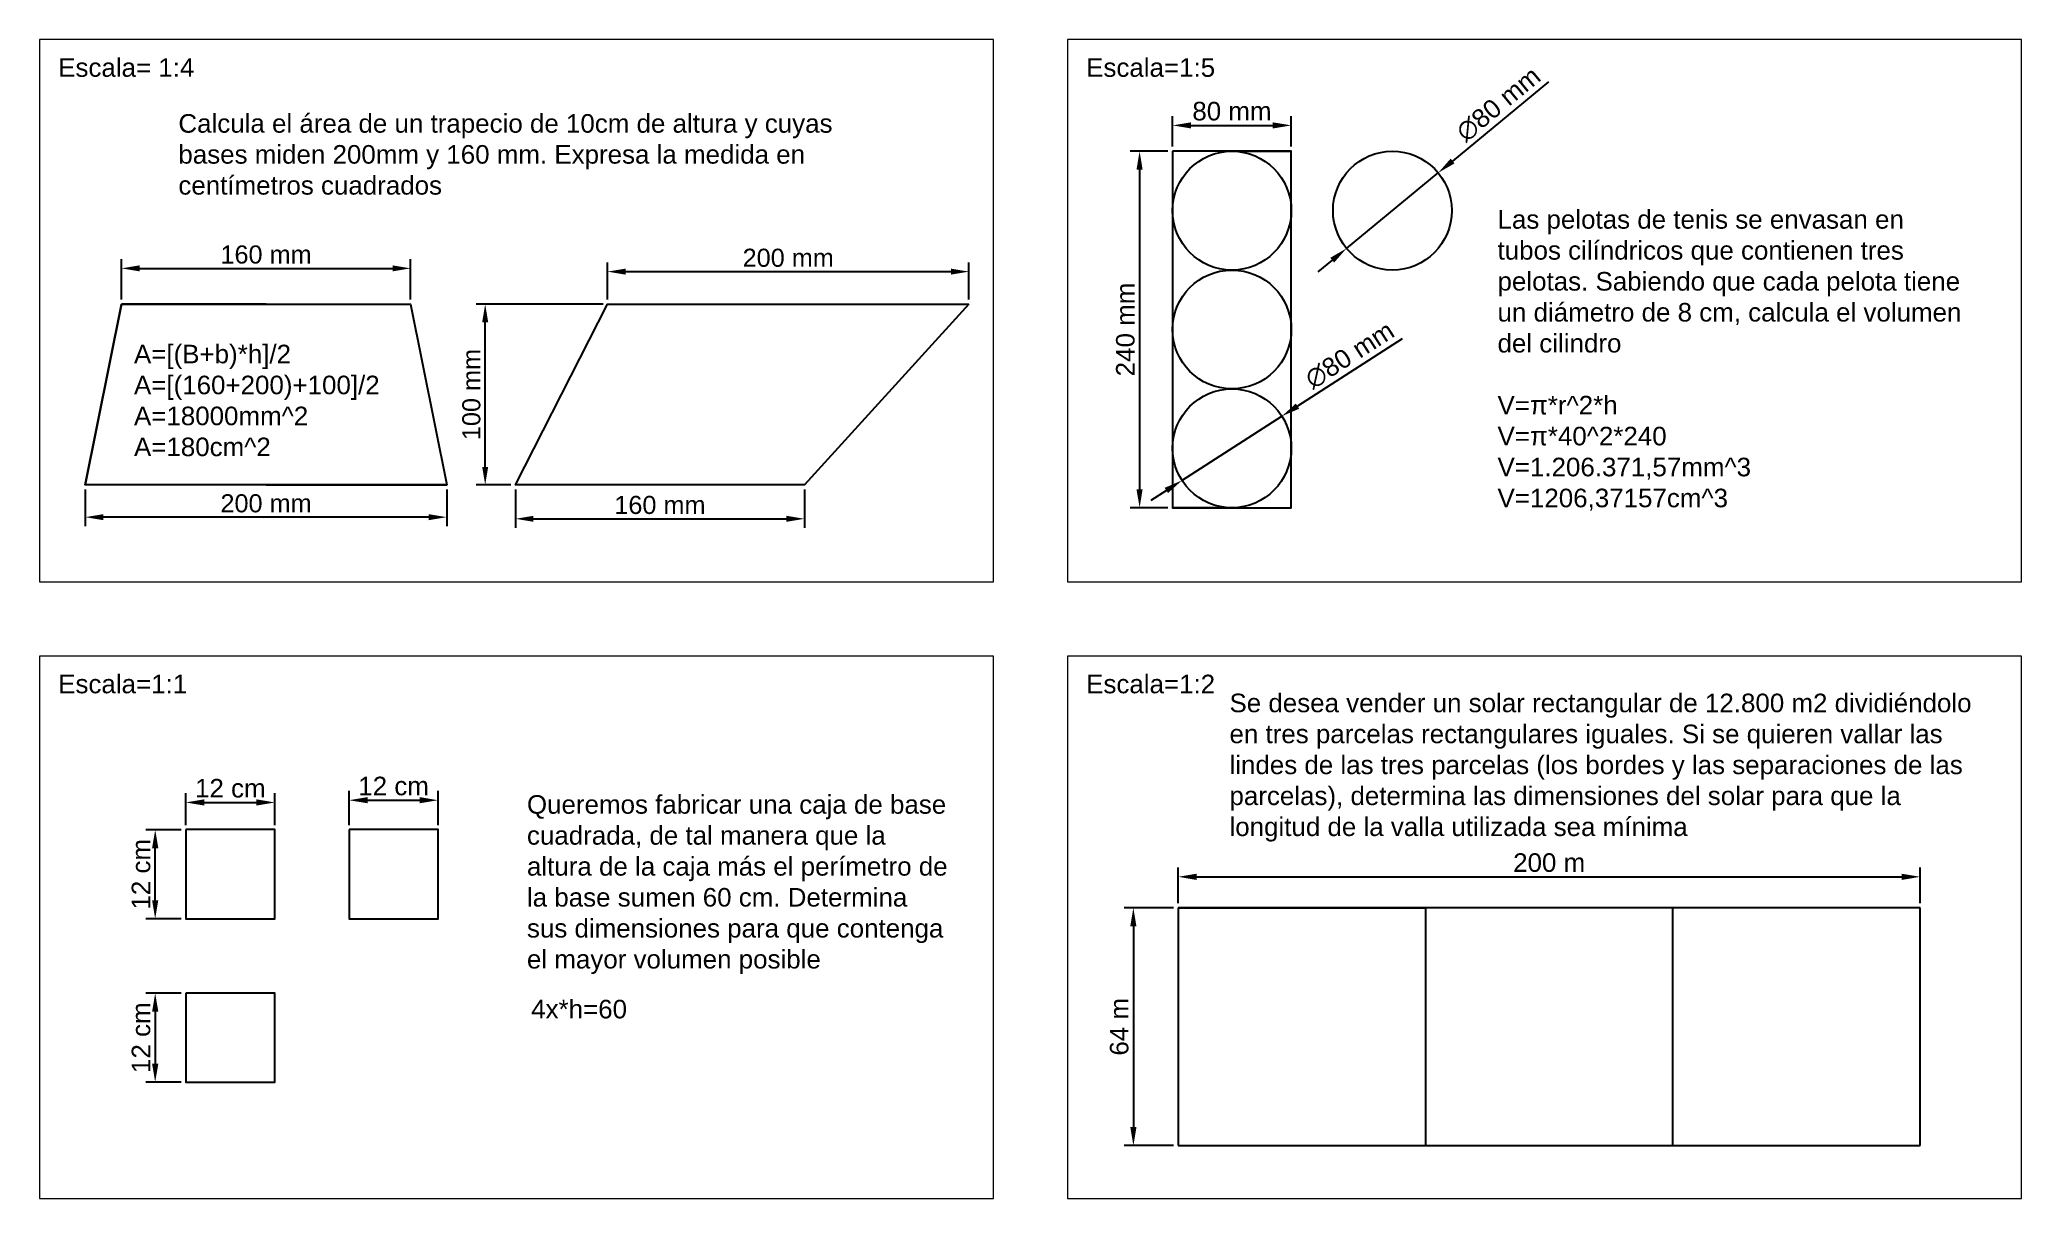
# Paper-space layout 'Layout1' of a CAD drawing. Header units: millimetres. Extents: x 10 to 277, y 10 to 166.
# The model-space entities are those that its viewports show. They can reach past a viewport. Long polylines and large blocks are cut down to what shows.
import ezdxf

# ---------------------------------------------------------------- set-up
doc = ezdxf.new("R2010")
doc.units = ezdxf.units.MM
doc.layers.add('cotas', color=252, linetype='Continuous')
doc.styles.get("Standard").update_dxf_attribs({"font": 'arial.ttf'})
doc.dimstyles.new('Annotative', dxfattribs={"dimscale": 0, "dimtxt": 2.5, "dimasz": 2.5, "dimexe": 1.25, "dimexo": 0.625, "dimtad": 1, "dimtxsty": 'Standard', "dimcen": 2.5, "dimadec": 0, "dimazin": 0, "dimtfac": 1, "dimtmove": 0, "dimatfit": 3, "dimfxl": 1, "dimarcsym": 0})
doc.dimstyles.new('caja', dxfattribs={"dimtxt": 2.5, "dimasz": 2.5, "dimexe": 1.25, "dimexo": 0.625, "dimtad": 1, "dimtxsty": 'Standard', "dimcen": 2.5, "dimadec": 0, "dimazin": 0, "dimtfac": 1, "dimtmove": 0, "dimatfit": 3, "dimfxl": 1, "dimarcsym": 0})
doc.dimstyles.new('parcela', dxfattribs={"dimtxt": 2.5, "dimasz": 2.5, "dimexe": 1.25, "dimexo": 0.625, "dimtad": 1, "dimtxsty": 'Standard', "dimcen": 2.5, "dimadec": 0, "dimazin": 0, "dimtfac": 1, "dimtmove": 0, "dimatfit": 3, "dimfxl": 1, "dimarcsym": 0})

# ---------------------------------------------------------------- blocks, each defined once
blk = doc.blocks.new('*D77')
at = {"layer": 'cotas', "color": 0, "lineweight": -2, "transparency": 16777216}
for p, q in [((163.38, 49.72), (163.38, 54.54)), ((263.38, 49.72), (263.38, 54.54)), ((165.88, 53.29), (260.88, 53.29))]:
    blk.add_line(p, q, dxfattribs=at)
at = {"layer": 'cotas', "color": 0, "transparency": 16777216}
for points in [[(165.88, 53.7), (165.88, 52.87), (163.38, 53.29)], [(260.88, 53.7), (260.88, 52.87), (263.38, 53.29)]]:
    blk.add_solid(points, dxfattribs=at)
at = {"layer": 'Defpoints', "color": 0, "transparency": 16777216}
for p in [(263.38, 53.29), (163.38, 49.1), (263.38, 49.1)]:
    blk.add_point(p, dxfattribs=at)
at = {"layer": 'cotas', "color": 0, "transparency": 16777216, "insert": (213.38, 55.19), "char_height": 2.5, "attachment_point": 5}
blk.add_mtext('200 m', dxfattribs=at)
blk = doc.blocks.new('*D78')
at = {"layer": 'cotas', "color": 0, "lineweight": -2, "transparency": 16777216}
for p, q in [((162.75, 49.1), (156.11, 49.1)), ((157.36, 46.6), (157.36, 19.6)), ((162.75, 17.1), (156.11, 17.1))]:
    blk.add_line(p, q, dxfattribs=at)
at = {"layer": 'cotas', "color": 0, "transparency": 16777216}
for points in [[(156.94, 46.6), (157.78, 46.6), (157.36, 49.1)], [(156.94, 19.6), (157.78, 19.6), (157.36, 17.1)]]:
    blk.add_solid(points, dxfattribs=at)
at = {"layer": 'Defpoints', "color": 0, "transparency": 16777216}
for p in [(163.38, 49.1), (157.36, 17.1), (163.38, 17.1)]:
    blk.add_point(p, dxfattribs=at)
at = {"layer": 'cotas', "color": 0, "transparency": 16777216, "insert": (155.46, 33.1), "char_height": 2.5, "attachment_point": 5, "rotation": 90}
blk.add_mtext('64 m', dxfattribs=at)
blk = doc.blocks.new('*D79')
at = {"layer": 'cotas', "color": 0, "lineweight": -2, "transparency": 16777216}
for p, q in [((29.69, 60.26), (29.69, 64.55)), ((41.69, 60.26), (41.69, 64.55)), ((32.19, 63.3), (39.19, 63.3))]:
    blk.add_line(p, q, dxfattribs=at)
at = {"layer": 'cotas', "color": 0, "transparency": 16777216}
for points in [[(32.19, 63.72), (32.19, 62.88), (29.69, 63.3)], [(39.19, 63.72), (39.19, 62.88), (41.69, 63.3)]]:
    blk.add_solid(points, dxfattribs=at)
at = {"layer": 'Defpoints', "color": 0, "transparency": 16777216}
for p in [(41.69, 63.3), (29.69, 59.63), (41.69, 59.63)]:
    blk.add_point(p, dxfattribs=at)
at = {"layer": 'cotas', "color": 0, "transparency": 16777216, "insert": (35.69, 65.2), "char_height": 2.5, "attachment_point": 5}
blk.add_mtext('12 cm', dxfattribs=at)
blk = doc.blocks.new('*D80')
at = {"layer": 'cotas', "color": 0, "lineweight": -2, "transparency": 16777216}
for p, q in [((51.69, 60.26), (51.69, 64.85)), ((63.69, 60.26), (63.69, 64.85)), ((54.19, 63.6), (61.19, 63.6))]:
    blk.add_line(p, q, dxfattribs=at)
at = {"layer": 'cotas', "color": 0, "transparency": 16777216}
for points in [[(54.19, 64.02), (54.19, 63.19), (51.69, 63.6)], [(61.19, 64.02), (61.19, 63.19), (63.69, 63.6)]]:
    blk.add_solid(points, dxfattribs=at)
at = {"layer": 'Defpoints', "color": 0, "transparency": 16777216}
for p in [(63.69, 63.6), (51.69, 59.63), (63.69, 59.63)]:
    blk.add_point(p, dxfattribs=at)
at = {"layer": 'cotas', "color": 0, "transparency": 16777216, "insert": (57.69, 65.5), "char_height": 2.5, "attachment_point": 5}
blk.add_mtext('12 cm', dxfattribs=at)
blk = doc.blocks.new('*D81')
at = {"layer": 'cotas', "color": 0, "lineweight": -2, "transparency": 16777216}
for p, q in [((29.06, 37.63), (24.32, 37.63)), ((25.57, 35.13), (25.57, 28.13)), ((29.06, 25.63), (24.32, 25.63))]:
    blk.add_line(p, q, dxfattribs=at)
at = {"layer": 'cotas', "color": 0, "transparency": 16777216}
for points in [[(25.15, 35.13), (25.99, 35.13), (25.57, 37.63)], [(25.15, 28.13), (25.99, 28.13), (25.57, 25.63)]]:
    blk.add_solid(points, dxfattribs=at)
at = {"layer": 'Defpoints', "color": 0, "transparency": 16777216}
for p in [(29.69, 37.63), (25.57, 25.63), (29.69, 25.63)]:
    blk.add_point(p, dxfattribs=at)
at = {"layer": 'cotas', "color": 0, "transparency": 16777216, "insert": (23.67, 31.63), "char_height": 2.5, "attachment_point": 5, "rotation": 90}
blk.add_mtext('12 cm', dxfattribs=at)
blk = doc.blocks.new('*D82')
at = {"layer": 'cotas', "color": 0, "lineweight": -2, "transparency": 16777216}
for p, q in [((29.06, 59.63), (24.32, 59.63)), ((25.57, 50.13), (25.57, 57.13)), ((29.06, 47.63), (24.32, 47.63))]:
    blk.add_line(p, q, dxfattribs=at)
at = {"layer": 'cotas', "color": 0, "transparency": 16777216}
for points in [[(25.15, 57.13), (25.99, 57.13), (25.57, 59.63)], [(25.15, 50.13), (25.99, 50.13), (25.57, 47.63)]]:
    blk.add_solid(points, dxfattribs=at)
at = {"layer": 'Defpoints', "color": 0, "transparency": 16777216}
for p in [(25.57, 59.63), (29.69, 59.63), (29.69, 47.63)]:
    blk.add_point(p, dxfattribs=at)
at = {"layer": 'cotas', "color": 0, "transparency": 16777216, "insert": (23.67, 53.63), "char_height": 2.5, "attachment_point": 5, "rotation": 90}
blk.add_mtext('12 cm', dxfattribs=at)
blk = doc.blocks.new('*D84')
at = {"layer": 'cotas', "color": 0, "lineweight": -2, "transparency": 16777216}
for p, q in [((162.64, 151.61), (162.64, 155.71)), ((178.64, 151.61), (178.64, 155.71)), ((165.14, 154.46), (176.14, 154.46))]:
    blk.add_line(p, q, dxfattribs=at)
at = {"layer": 'cotas', "color": 0, "transparency": 16777216}
for points in [[(165.14, 154.87), (165.14, 154.04), (162.64, 154.46)], [(176.14, 154.87), (176.14, 154.04), (178.64, 154.46)]]:
    blk.add_solid(points, dxfattribs=at)
at = {"layer": 'Defpoints', "color": 0, "transparency": 16777216}
for p in [(178.64, 154.46), (162.64, 150.98), (178.64, 150.98)]:
    blk.add_point(p, dxfattribs=at)
at = {"layer": 'cotas', "color": 0, "transparency": 16777216, "insert": (170.64, 156.36), "char_height": 2.5, "attachment_point": 5}
blk.add_mtext('80 mm', dxfattribs=at)
blk = doc.blocks.new('*D85')
at = {"layer": 'cotas', "color": 0, "lineweight": -2, "transparency": 16777216}
for p, q in [((162.02, 150.98), (156.95, 150.98)), ((158.2, 148.48), (158.2, 105.48)), ((162.02, 102.98), (156.95, 102.98))]:
    blk.add_line(p, q, dxfattribs=at)
at = {"layer": 'cotas', "color": 0, "transparency": 16777216}
for points in [[(157.78, 148.48), (158.61, 148.48), (158.2, 150.98)], [(157.78, 105.48), (158.61, 105.48), (158.2, 102.98)]]:
    blk.add_solid(points, dxfattribs=at)
at = {"layer": 'Defpoints', "color": 0, "transparency": 16777216}
for p in [(162.64, 150.98), (158.2, 102.98), (162.64, 102.98)]:
    blk.add_point(p, dxfattribs=at)
at = {"layer": 'cotas', "color": 0, "transparency": 16777216, "insert": (156.29, 126.98), "char_height": 2.5, "attachment_point": 5, "rotation": 90}
blk.add_mtext('240 mm', dxfattribs=at)
blk = doc.blocks.new('*D86')
at = {"layer": 'cotas', "color": 0, "lineweight": -2, "transparency": 16777216}
for p, q in [((193.58, 125.73), (179.47, 116.66)), ((163.91, 106.66), (177.37, 115.31)), ((161.81, 105.31), (159.71, 103.95))]:
    blk.add_line(p, q, dxfattribs=at)
at = {"layer": 'cotas', "color": 0, "transparency": 16777216}
for points in [[(179.25, 117.01), (179.7, 116.31), (177.37, 115.31)], [(161.58, 105.66), (162.03, 104.96), (163.91, 106.66)]]:
    blk.add_solid(points, dxfattribs=at)
at = {"layer": 'Defpoints', "color": 0, "transparency": 16777216}
for p in [(177.37, 115.31), (163.91, 106.66)]:
    blk.add_point(p, dxfattribs=at)
at = {"layer": 'cotas', "color": 0, "transparency": 16777216, "insert": (186.51, 123.53), "char_height": 2.5, "attachment_point": 5, "rotation": 32.7343}
blk.add_mtext('∅80 mm', dxfattribs=at)
blk = doc.blocks.new('*D87')
at = {"layer": 'cotas', "color": 0, "lineweight": -2, "transparency": 16777216}
for p, q in [((213.31, 160.32), (200.36, 149.66)), ((186.08, 137.9), (198.43, 148.07)), ((184.15, 136.31), (182.22, 134.72))]:
    blk.add_line(p, q, dxfattribs=at)
at = {"layer": 'cotas', "color": 0, "transparency": 16777216}
for points in [[(200.1, 149.98), (200.63, 149.34), (198.43, 148.07)], [(183.89, 136.63), (184.41, 135.99), (186.08, 137.9)]]:
    blk.add_solid(points, dxfattribs=at)
at = {"layer": 'Defpoints', "color": 0, "transparency": 16777216}
for p in [(198.43, 148.07), (186.08, 137.9)]:
    blk.add_point(p, dxfattribs=at)
at = {"layer": 'cotas', "color": 0, "transparency": 16777216, "insert": (206.55, 157.3), "char_height": 2.5, "attachment_point": 5, "rotation": 39.4598}
blk.add_mtext('∅80 mm', dxfattribs=at)
blk = doc.blocks.new('04solar')
for p, q in [((2300.43, 1148.35), (2100.43, 1148.35)), ((2100.43, 1148.35), (2100.43, 1084.35)), ((2100.43, 1148.35), (2167.09, 1148.35)), ((2167.09, 1148.35), (2167.09, 1084.35)), ((2233.76, 1084.35), (2233.76, 1148.35)), ((2300.43, 1084.35), (2300.43, 1148.35)), ((2100.43, 1084.35), (2300.43, 1084.35)), ((2167.09, 1084.35), (2233.76, 1084.35))]:
    blk.add_line(p, q)
blk = doc.blocks.new('04caja')
for p, q in [((2600.63, 1800.8), (2600.63, 1788.8)), ((2612.63, 1800.8), (2600.63, 1800.8)), ((2612.63, 1788.8), (2612.63, 1800.8)), ((2600.63, 1788.8), (2612.63, 1788.8))]:
    blk.add_line(p, q)
for points in [[(2600.63, 1800.8), (2600.63, 1788.8), (2612.63, 1788.8), (2612.63, 1800.8), (2600.63, 1800.8)], [(2622.63, 1800.8), (2622.63, 1788.8), (2634.63, 1788.8), (2634.63, 1800.8), (2622.63, 1800.8)], [(2600.63, 1778.8), (2600.63, 1766.8), (2612.63, 1766.8), (2612.63, 1778.8), (2600.63, 1778.8)]]:
    blk.add_lwpolyline(points)
blk = doc.blocks.new('*D70')
at = {"layer": 'cotas', "color": 0, "lineweight": -2, "transparency": 16777216}
for p, q in [((3431.48, 3313.07), (3431.48, 3335.35)), ((3591.48, 3313.07), (3591.48, 3335.35)), ((3441.48, 3330.35), (3581.48, 3330.35))]:
    blk.add_line(p, q, dxfattribs=at)
at = {"layer": 'cotas', "color": 0, "transparency": 16777216}
for points in [[(3441.48, 3332.01), (3441.48, 3328.68), (3431.48, 3330.35)], [(3581.48, 3332.01), (3581.48, 3328.68), (3591.48, 3330.35)]]:
    blk.add_solid(points, dxfattribs=at)
at = {"layer": 'Defpoints', "color": 0, "transparency": 16777216}
for p in [(3591.48, 3330.35), (3431.48, 3310.57), (3591.48, 3310.57)]:
    blk.add_point(p, dxfattribs=at)
at = {"layer": 'cotas', "color": 0, "transparency": 16777216, "insert": (3511.48, 3337.95), "char_height": 10, "attachment_point": 5}
blk.add_mtext('160 mm', dxfattribs=at)
blk = doc.blocks.new('*D72')
at = {"layer": 'cotas', "color": 0, "lineweight": -2, "transparency": 16777216}
for p, q in [((3700.46, 3313.07), (3700.46, 3333.54)), ((3900.46, 3313.07), (3900.46, 3333.54)), ((3710.46, 3328.54), (3890.46, 3328.54))]:
    blk.add_line(p, q, dxfattribs=at)
at = {"layer": 'cotas', "color": 0, "transparency": 16777216}
for points in [[(3710.46, 3330.2), (3710.46, 3326.87), (3700.46, 3328.54)], [(3890.46, 3330.2), (3890.46, 3326.87), (3900.46, 3328.54)]]:
    blk.add_solid(points, dxfattribs=at)
at = {"layer": 'Defpoints', "color": 0, "transparency": 16777216}
for p in [(3900.46, 3328.54), (3700.46, 3310.57), (3900.46, 3310.57)]:
    blk.add_point(p, dxfattribs=at)
at = {"layer": 'cotas', "color": 0, "transparency": 16777216, "insert": (3800.46, 3336.14), "char_height": 10, "attachment_point": 5}
blk.add_mtext('200 mm', dxfattribs=at)
blk = doc.blocks.new('*D74')
at = {"layer": 'cotas', "color": 0, "lineweight": -2, "transparency": 16777216}
for p, q in [((3411.48, 3208.07), (3411.48, 3187.75)), ((3611.48, 3208.07), (3611.48, 3187.75)), ((3601.48, 3192.75), (3421.48, 3192.75))]:
    blk.add_line(p, q, dxfattribs=at)
at = {"layer": 'cotas', "color": 0, "transparency": 16777216}
for points in [[(3421.48, 3194.42), (3421.48, 3191.08), (3411.48, 3192.75)], [(3601.48, 3194.42), (3601.48, 3191.08), (3611.48, 3192.75)]]:
    blk.add_solid(points, dxfattribs=at)
at = {"layer": 'Defpoints', "color": 0, "transparency": 16777216}
for p in [(3411.48, 3210.57), (3611.48, 3210.57), (3411.48, 3192.75)]:
    blk.add_point(p, dxfattribs=at)
at = {"layer": 'cotas', "color": 0, "transparency": 16777216, "insert": (3511.48, 3200.36), "char_height": 10, "attachment_point": 5}
blk.add_mtext('200 mm', dxfattribs=at)
blk = doc.blocks.new('*D71')
at = {"layer": 'cotas', "color": 0, "lineweight": -2, "transparency": 16777216}
for p, q in [((3697.96, 3310.57), (3627.76, 3310.57)), ((3632.76, 3220.57), (3632.76, 3300.57)), ((3646.96, 3210.57), (3627.76, 3210.57))]:
    blk.add_line(p, q, dxfattribs=at)
at = {"layer": 'cotas', "color": 0, "transparency": 16777216}
for points in [[(3631.09, 3300.57), (3634.42, 3300.57), (3632.76, 3310.57)], [(3631.09, 3220.57), (3634.42, 3220.57), (3632.76, 3210.57)]]:
    blk.add_solid(points, dxfattribs=at)
at = {"layer": 'Defpoints', "color": 0, "transparency": 16777216}
for p in [(3632.76, 3310.57), (3700.46, 3310.57), (3649.46, 3210.57)]:
    blk.add_point(p, dxfattribs=at)
at = {"layer": 'cotas', "color": 0, "transparency": 16777216, "insert": (3625.15, 3260.57), "char_height": 10, "attachment_point": 5, "rotation": 90}
blk.add_mtext('100 mm', dxfattribs=at)
blk = doc.blocks.new('*D73')
at = {"layer": 'cotas', "color": 0, "lineweight": -2, "transparency": 16777216}
for p, q in [((3649.46, 3208.07), (3649.46, 3186.85)), ((3809.46, 3208.07), (3809.46, 3186.85)), ((3659.46, 3191.85), (3799.46, 3191.85))]:
    blk.add_line(p, q, dxfattribs=at)
at = {"layer": 'cotas', "color": 0, "transparency": 16777216}
for points in [[(3659.46, 3193.51), (3659.46, 3190.18), (3649.46, 3191.85)], [(3799.46, 3193.51), (3799.46, 3190.18), (3809.46, 3191.85)]]:
    blk.add_solid(points, dxfattribs=at)
at = {"layer": 'Defpoints', "color": 0, "transparency": 16777216}
for p in [(3649.46, 3210.57), (3809.46, 3210.57), (3809.46, 3191.85)]:
    blk.add_point(p, dxfattribs=at)
at = {"layer": 'cotas', "color": 0, "transparency": 16777216, "insert": (3729.46, 3199.45), "char_height": 10, "attachment_point": 5}
blk.add_mtext('160 mm', dxfattribs=at)

msp = doc.modelspace()

# ---------------------------------------------------------------- linework, layer by layer
for p, q in [((3431.479, 3310.575), (3411.479, 3210.575)), ((3511.479, 3310.575), (3431.479, 3310.575)), ((3511.479, 3310.575), (3591.479, 3310.575)), ((3591.479, 3310.575), (3611.479, 3210.575)), ((4104.84, 3255.944), (4064.84, 3255.944)), ((4104.84, 3255.944), (4144.84, 3255.944)), ((3511.479, 3210.575), (3411.479, 3210.575)), ((3511.479, 3210.575), (3611.479, 3210.575)), ((4104.84, 3015.944), (4064.84, 3015.944)), ((4104.84, 3015.944), (4144.84, 3015.944))]:
    msp.add_line(p, q)
for points in [[(3431.479, 3310.575), (3591.479, 3310.575), (3611.479, 3210.575), (3411.479, 3210.575), (3431.479, 3310.575)], [(3900.46, 3310.575), (3809.465, 3210.575), (3649.465, 3210.575), (3700.46, 3310.575), (3900.46, 3310.575)], [(4064.84, 3255.944), (4064.84, 3015.944), (4144.84, 3015.944), (4144.84, 3255.944), (4064.84, 3255.944)]]:
    msp.add_lwpolyline(points)
for centre in [(4104.84, 3215.944), (4212.917, 3215.944), (4104.84, 3135.944), (4104.84, 3055.944)]:
    msp.add_circle(centre, 40)

# ---------------------------------------------------------------- block references
for name, p in [('04solar', (2983.333, 2039.4)), ('04caja', (675.105, 1119.346))]:
    msp.add_blockref(name, p)

# ---------------------------------------------------------------- dimensions: what is measured, and where the dimension line sits
at = {"layer": 'cotas'}
for base, p1, p2, picture, middle in [((3591.479, 3330.347), (3431.479, 3310.575), (3591.479, 3310.575), '*D70', (3511.479, 3337.953)), ((3900.46, 3328.537), (3700.46, 3310.575), (3900.46, 3310.575), '*D72', (3800.46, 3336.142)), ((3411.479, 3192.751), (3611.479, 3210.575), (3411.479, 3210.575), '*D74', (3511.479, 3200.356)), ((3809.465, 3191.846), (3649.465, 3210.575), (3809.465, 3210.575), '*D73', (3729.465, 3199.451))]:
    dim = msp.add_linear_dim(base=base, p1=p1, p2=p2, dimstyle='Annotative', override={"dimpost": ' mm'}, dxfattribs=at)
    dim.commit()
    dim.dimension.update_dxf_attribs({"geometry": picture, "text_midpoint": middle})
dim = msp.add_linear_dim(base=(3632.757, 3310.575), p1=(3649.465, 3210.575), p2=(3700.46, 3310.575), angle=90, dimstyle='Annotative', override={"dimpost": ' mm'}, dxfattribs=at)
dim.commit()
dim.dimension.update_dxf_attribs({"geometry": '*D71', "text_midpoint": (3625.151, 3260.575)})

psp = doc.layouts.get("Layout1")

# ---------------------------------------------------------------- texts
at = {"char_height": 2.5, "attachment_point": 1}
for s, width, heights, insert in [('Escala= 1:4', 19.308914, [0], (12.5, 163.5)), ('Escala=1:5', 19.308914, [0], (151, 163.5)), ('Calcula el área de un trapecio de 10cm de altura y cuyas bases miden 200mm y 160 mm. Expresa la medida en centímetros cuadrados', 92.248958, [0], (28.6942, 155.9734)), ('\\A1;Las pelotas de tenis se envasan en tubos cilíndricos que contienen tres pelotas. Sabiendo que cada pelota tiene un diámetro de 8 cm, calcula el volumen del cilindro\\P\\PV=π*r^ 2*h\\PV=π*40^ 2*240\\PV=1.206.371,57mm^ 3\\PV=1206,37157cm^ 3', 63.27952, [0], (206.4226, 143.0512)), ('A=[(B+b)*h]/2\\PA=[(160+200)+100]/2\\PA=18000mm^ 2\\PA=180cm^ 2', 39.204584, [0], (22.7115, 124.9262)), ('Escala=1:1', 19.308914, [0], (12.5, 80.5)), ('Escala=1:2', 19.308914, [3.0048], (151, 80.5)), ('Se desea vender un solar rectangular de 12.800 m2 dividiéndolo en tres parcelas rectangulares iguales. Si se quieren vallar las lindes de las tres parcelas (los bordes y las separaciones de las parcelas), determina las dimensiones del solar para que la longitud de la valla utilizada sea mínima', 99.9815, [0], (170.3089, 77.9488)), ('Queremos fabricar una caja de base cuadrada, de tal manera que la altura de la caja más el perímetro de la base sumen 60 cm. Determina sus dimensiones para que contenga el mayor volumen posible', 57.119365, [0], (75.6573, 64.2838)), ('4x*h=60', 37.067235, [0], (76.2276, 36.7269))]:
    psp.add_mtext_dynamic_manual_height_columns(s, width=width, gutter_width=12.5, heights=heights, dxfattribs=dict(at, insert=insert))

# ---------------------------------------------------------------- dimensions: what is measured, and where the dimension line sits
at = {"layer": 'cotas'}
for p1, p2, picture, middle in [((186.0801, 137.8997), (198.4332, 148.0683), '*D87', (207.8037, 155.7817)), ((163.9117, 106.658), (177.3707, 115.31), '*D86', (187.58, 121.8728))]:
    dim = psp.add_diameter_dim_2p(p1=p1, p2=p2, dimstyle='Annotative', override={"dimlfac": -5, "dimpost": ' mm'}, dxfattribs=at)
    dim.commit()
    dim.dimension.update_dxf_attribs({"geometry": picture, "text_midpoint": middle, "dimtype": 163})
for base, p1, p2, dimstyle, override, picture, middle in [((178.6412, 154.4554), (162.6412, 150.984), (178.6412, 150.984), 'Annotative', {"dimlfac": -5, "dimpost": ' mm'}, '*D84', (170.6412, 156.3569)), ((41.6881, 63.2997), (29.6881, 59.6344), (41.6881, 59.6344), 'caja', {"dimlfac": -1, "dimpost": ' cm'}, '*D79', (35.6881, 65.2003)), ((63.6881, 63.6032), (51.6881, 59.6344), (63.6881, 59.6344), 'caja', {"dimlfac": -1, "dimpost": ' cm'}, '*D80', (57.6881, 65.5038)), ((263.3796, 53.285), (163.3796, 49.0978), (263.3796, 49.0978), 'parcela', {"dimlfac": -2, "dimpost": ' m'}, '*D77', (213.3796, 55.1865))]:
    dim = psp.add_linear_dim(base=base, p1=p1, p2=p2, dimstyle=dimstyle, override=override, dxfattribs=at)
    dim.commit()
    dim.dimension.update_dxf_attribs({"geometry": picture, "text_midpoint": middle})
for base, p1, p2, dimstyle, override, picture, middle in [((158.1951, 102.984), (162.6412, 150.984), (162.6412, 102.984), 'Annotative', {"dimlfac": -5, "dimpost": ' mm'}, '*D85', (156.2937, 126.984)), ((25.5708, 59.6344), (29.6881, 47.6344), (29.6881, 59.6344), 'caja', {"dimlfac": -1, "dimpost": ' cm'}, '*D82', (23.6702, 53.6344)), ((157.3584, 17.0978), (163.3796, 49.0978), (163.3796, 17.0978), 'parcela', {"dimlfac": -2, "dimpost": ' m'}, '*D78', (155.4569, 33.0978)), ((25.5708, 25.6344), (29.6881, 37.6344), (29.6881, 25.6344), 'caja', {"dimlfac": -1, "dimpost": ' cm'}, '*D81', (23.6702, 31.6344))]:
    dim = psp.add_linear_dim(base=base, p1=p1, p2=p2, angle=90, dimstyle=dimstyle, override=override, dxfattribs=at)
    dim.commit()
    dim.dimension.update_dxf_attribs({"geometry": picture, "text_midpoint": middle})

# ---------------------------------------------------------------- viewports
at = {"layer": '0'}
psp.add_viewport(center=(74.25, 129.5), size=(128.5, 73), view_center_point=(3650.092, 3306.897), view_height=299.838582, dxfattribs=at)
for center, size, view_center_point, view_height, status in [((212.75, 129.5), (128.5, 73), (4315.3838, 3148.5241), 365.000001, 4), ((74.25, 46.5), (128.5, 73.000002), (3320.2925, 2907.0087), 73.000003, 3), ((212.75, 46.5), (128.5, 73.000001), (5182.4998, 3182.5524), 146.000003, 5)]:
    psp.add_viewport(center=center, size=size, view_center_point=view_center_point, view_height=view_height, status=status, dxfattribs=at)

doc.saveas('drawing.dxf')
